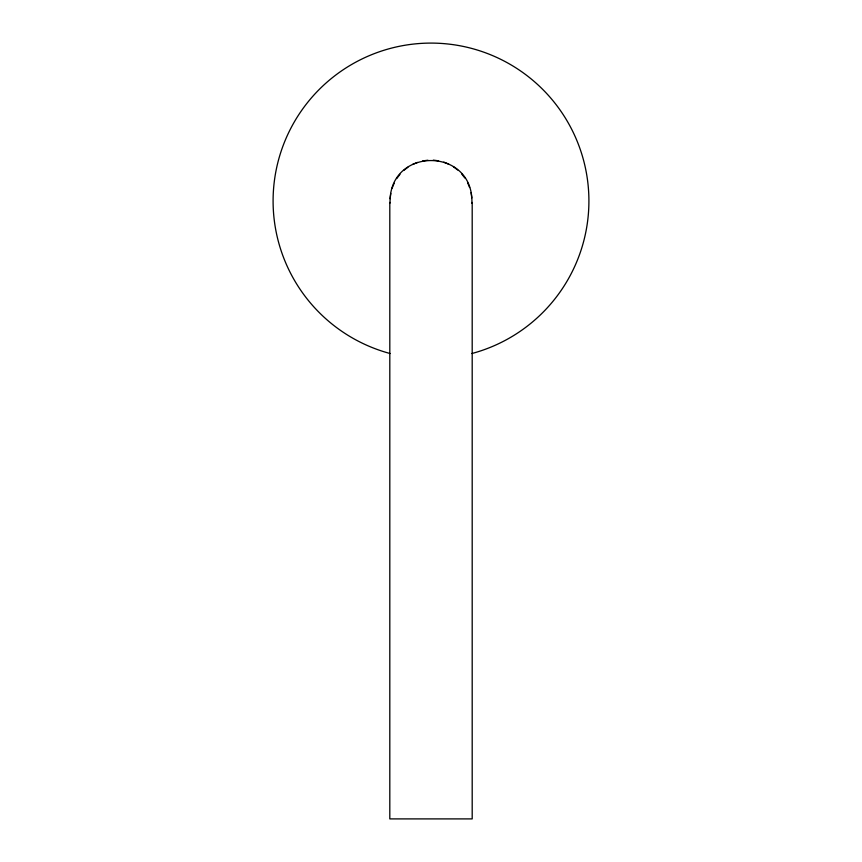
<?xml version="1.0" encoding="UTF-8"?>
<svg xmlns="http://www.w3.org/2000/svg" width="862" height="862" viewBox="0 0 862 862"><rect width="100%" height="100%" fill="white"/><g stroke="black" fill="none" stroke-linecap="round" stroke-linejoin="round"><path stroke-width="1.29" d="M471.891 203.303C473.96 146.486 388.396 146.228 390.077 203.044M390.809 193.411L390.109 198.713M392.091 188.207L394.149 183.261M396.735 178.574L399.99 174.329M403.707 170.471L407.952 167.217M412.542 164.448L417.488 162.401M422.628 160.914L427.94 160.213M433.295 160.116L438.596 160.817M443.801 162.099L448.746 164.146M453.434 166.743L457.679 169.997M461.536 173.715L464.79 177.96M467.56 182.55L469.607 187.496M471.094 192.635L471.794 197.948M472.193 202.408L472.193 818.9L389.807 818.9L389.807 202.408M390.13 353.528A157.908 157.908 0 0 1 301.646 110.433A157.908 157.908 0 0 1 560.354 110.433A157.908 157.908 0 0 1 471.87 353.528"/></g></svg>
